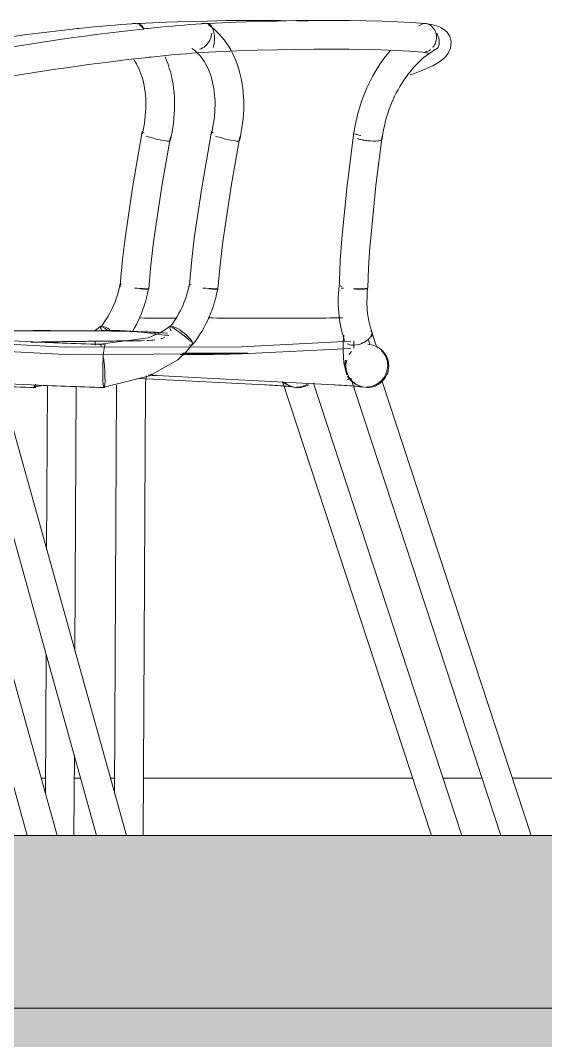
# Model space of a CAD drawing. Header units: inches. Extents: x 21386 to 98813, y -290 to 853.
# Drawn here: x 35698.68 to 35716.96, y -7.13 to 28.35 of the extents above; entities that cross this region are included whole.
import ezdxf

# ---------------------------------------------------------------- set-up
doc = ezdxf.new("R2010")
doc.units = ezdxf.units.IN
doc.header["$MEASUREMENT"] = 0
doc.linetypes.add('Grid Line 1_2_', pattern=[0.875, 0.5, -0.125, 0.125, -0.125])
for name, color, linetype, lineweight in [('A-FLOR', 192, 'Continuous', 13), ('A-FLOR-LEVL', 51, 'Continuous', 9), ('A-FLOR-PATT', 8, 'Continuous', 25), ('A-GLAZ-CWMG', 51, 'Continuous', 13), ('C-TOPO', 7, 'Continuous', 13), ('I-FURN', 30, 'Continuous', 13)]:
    doc.layers.add(name, color=color, linetype=linetype, lineweight=lineweight)

# ---------------------------------------------------------------- blocks, each defined once
blk = doc.blocks.new('Struct_Xcel_Sports Complex_rvt-4-Building Section - East_West looking South')
at = {"layer": 'A-FLOR-PATT', "lineweight": 9}
h = blk.add_hatch(dxfattribs=at)
h.set_pattern_fill('FP_59', color=256, style=0, pattern_type=2)
h.set_pattern_definition([(50, (-87914.36, 98.42), (55.0854, -4.819842), [5.76, -63.36]), (355, (-87914.36, 98.42), (-10.65569, 57.76853), [4.608, -50.688]), (100.451, (-87909.77, 98.02), (44.429468, 52.94866), [4.895, -53.848]), (46.184, (-87914.36, 113.78), (81.96444, -12.71212), [8.64, -95.04]), (96.636, (-87907.53, 112.72), (71.7815, 74.81238), [7.343, -80.772]), (351.184, (-87914.36, 113.78), (71.78195, 74.81243), [6.912, -76.032]), (21, (-87906.68, 109.94), (45.84207, -30.92146), [5.76, -63.36]), (326, (-87906.68, 109.94), (18.687064, 55.691476), [4.608, -50.688]), (71.451, (-87902.86, 107.363), (64.52891, 24.77011), [4.895, -53.848]), (37.5, (-87914.362, 98.42), (0.9338946, 25.566816), [2.534, -47.539, 2.534, -48.922, -50.88]), (37.5, (-87914.362, 98.42), (0.9338946, 25.566816), [-101.53, 2.534, -48.346]), (7.5, (-87914.362, 98.42), (20.20404, 30.291303), [2.534, -26.803, 2.534, -46.387, -19.392]), (7.5, (-87914.362, 98.42), (20.20404, 30.291303), [-78.259, 2.534, -16.858]), (327.5, (-87931.488, 98.42), (40.9977845, -1.7324026), [2.534, -16.666, 2.534, -57.37, -79.488]), (327.5, (-87931.488, 98.42), (40.9977845, -1.7324026), [-79.104, 2.534, -76.954]), (317.5, (-87939.168, 98.42), (44.788883, 7.687839), [2.534, -22.426, 2.534, -37.248, -56.448]), (317.5, (-87939.168, 98.42), (44.788883, 7.687839), [-64.742, 2.534, -53.914])])
h.paths.add_polyline_path([(-26273.39, -6), (-22066.14, -6), (-22066.14, 0), (-26273.39, 0), (-26273.39, -1.696)], flags=0)
at = {"layer": 'A-FLOR', "color": 7}
for p, q in [((-22066.14, 0), (-26273.39, 0)), ((-26273.39, -6), (-22066.14, -6))]:
    blk.add_line(p, q, dxfattribs=at)
blk = doc.blocks.new('HermanMiller_Collection_Air-Chair_SideChair_Arms - Arms-457867-Building Section - East_West looking South')
at = {"layer": 'I-FURN', "color": 8, "lineweight": 9}
for p, q in [((-26167.625, 28.231), (-26167.746, 28.162)), ((-26166.627, 27.627), (-26166.625, 27.605)), ((-26177.927, 0), (-26183.702, 20.719)), ((-26184.666, 20.451), (-26178.965, 0)), ((-26178.784, 17.552), (-26182.832, 17.551)), ((-26176.497, 17.48), (-26176.799, 17.496)), ((-26176.414, 17.711), (-26176.415, 17.721)), ((-26169.396, 17.342), (-26169.369, 17.42)), ((-26181.173, 17.173), (-26182.748, 17.247)), ((-26179.018, 17.053), (-26179.018, 17.195)), ((-26178.837, 17.091), (-26178.855, 17.066)), ((-26175.7, 17.207), (-26175.647, 17.159)), ((-26170.007, 16.957), (-26170.007, 17.208)), ((-26169.458, 17.109), (-26169.507, 17.26)), ((-26170.321, 16.387), (-26170.296, 16.537)), ((-26176.883, 15.998), (-26170.694, 15.675)), ((-26182.325, 15.726), (-26181.244, 15.675)), ((-26178.265, 15.65), (-26178.336, 1.459)), ((-26178.265, 15.671), (-26178.265, 15.65)), ((-26177.343, 0), (-26177.265, 15.645)), ((-26170.247, 15.858), (-26170.087, 15.885)), ((-26170.116, 15.909), (-26164.896, 0)), ((-26163.844, 0), (-26169.026, 15.793)), ((-26178.964, 0), (-26178.959, 0))]:
    blk.add_line(p, q, dxfattribs=at)
at = {"layer": 'I-FURN', "color": 8, "lineweight": 9, "flags": 128}
for points in [[(-26182.363, 27.348), (-26182.012, 27.409), (-26181.654, 27.468), (-26181.288, 27.527), (-26180.917, 27.585), (-26180.539, 27.642), (-26180.156, 27.698), (-26179.769, 27.753), (-26179.377, 27.806), (-26178.982, 27.858), (-26178.585, 27.909), (-26178.185, 27.958), (-26177.783, 28.005), (-26177.381, 28.051), (-26177.242, 28.066)], [(-26175.118, 28.251), (-26175.313, 28.238), (-26175.512, 28.224), (-26175.713, 28.209), (-26175.916, 28.193), (-26176.121, 28.176), (-26176.328, 28.158), (-26176.536, 28.139), (-26176.746, 28.118), (-26176.956, 28.097), (-26177.166, 28.075), (-26177.242, 28.066)], [(-26167.539, 28.25), (-26168.008, 28.28), (-26168.505, 28.306), (-26169.029, 28.326), (-26169.58, 28.34), (-26170.157, 28.35), (-26170.759, 28.353), (-26171.384, 28.352), (-26172.033, 28.345), (-26172.704, 28.332), (-26173.396, 28.314), (-26174.109, 28.291), (-26174.84, 28.263), (-26175.116, 28.251)], [(-26175.08, 28.206), (-26174.975, 28.13), (-26174.875, 28.048), (-26174.778, 27.961), (-26174.686, 27.868), (-26174.599, 27.77), (-26174.516, 27.667), (-26174.438, 27.559), (-26174.365, 27.447), (-26174.296, 27.331), (-26174.232, 27.211), (-26174.173, 27.088), (-26174.119, 26.961), (-26174.069, 26.83), (-26174.025, 26.697), (-26173.985, 26.561), (-26173.95, 26.422), (-26173.92, 26.281), (-26173.895, 26.138), (-26173.875, 25.993), (-26173.859, 25.845), (-26173.848, 25.697), (-26173.842, 25.547), (-26173.841, 25.395), (-26173.844, 25.243), (-26173.852, 25.09), (-26173.864, 24.936), (-26173.881, 24.782), (-26173.903, 24.628), (-26173.929, 24.474), (-26173.96, 24.32), (-26173.994, 24.167)], [(-26166.627, 27.627), (-26166.682, 27.817), (-26166.777, 27.954), (-26166.875, 28.041), (-26166.967, 28.098), (-26167.052, 28.137), (-26167.135, 28.167), (-26167.219, 28.191), (-26167.304, 28.211), (-26167.394, 28.228), (-26167.488, 28.243), (-26167.515, 28.247)], [(-26175.644, 27.38), (-26175.585, 27.337), (-26175.527, 27.29), (-26175.47, 27.239), (-26175.415, 27.183), (-26175.362, 27.123), (-26175.311, 27.059), (-26175.261, 26.991), (-26175.213, 26.918), (-26175.168, 26.842), (-26175.125, 26.761), (-26175.084, 26.676), (-26175.047, 26.587), (-26175.012, 26.495), (-26174.979, 26.399), (-26174.95, 26.299), (-26174.925, 26.196), (-26174.902, 26.091), (-26174.883, 25.982), (-26174.867, 25.87), (-26174.855, 25.756), (-26174.847, 25.64), (-26174.842, 25.521), (-26174.841, 25.401), (-26174.843, 25.279), (-26174.849, 25.156), (-26174.86, 25.032), (-26174.873, 24.907), (-26174.891, 24.781), (-26174.912, 24.655), (-26174.938, 24.529), (-26174.966, 24.402)], [(-26167.619, 27.253), (-26168.073, 27.283), (-26168.557, 27.307), (-26169.069, 27.327), (-26169.61, 27.341), (-26170.176, 27.35), (-26170.769, 27.353), (-26171.387, 27.352), (-26172.028, 27.344), (-26172.692, 27.332), (-26173.378, 27.314), (-26174.084, 27.291), (-26174.809, 27.263), (-26175.065, 27.252)], [(-26167.144, 27.355), (-26167.23, 27.306), (-26167.315, 27.252), (-26167.401, 27.193), (-26167.486, 27.13), (-26167.571, 27.062), (-26167.654, 26.99), (-26167.737, 26.913), (-26167.819, 26.833), (-26167.899, 26.748), (-26167.978, 26.66), (-26168.055, 26.567), (-26168.13, 26.472), (-26168.203, 26.372), (-26168.274, 26.27), (-26168.343, 26.164), (-26168.409, 26.056), (-26168.472, 25.944), (-26168.533, 25.831), (-26168.59, 25.715), (-26168.645, 25.597), (-26168.697, 25.477), (-26168.745, 25.355), (-26168.79, 25.233), (-26168.832, 25.109), (-26168.87, 24.984), (-26168.905, 24.858), (-26168.936, 24.732), (-26168.963, 24.605), (-26168.987, 24.479), (-26169.007, 24.353), (-26169.023, 24.228)], [(-26166.625, 27.605), (-26166.647, 27.389), (-26166.722, 27.218), (-26166.817, 27.092), (-26166.919, 26.996), (-26167.027, 26.915), (-26167.142, 26.843), (-26167.266, 26.776), (-26167.401, 26.712), (-26167.548, 26.648), (-26167.707, 26.586), (-26167.879, 26.523), (-26168.064, 26.461)], [(-26182.19, 26.363), (-26181.845, 26.423), (-26181.492, 26.482), (-26181.132, 26.54), (-26180.765, 26.597), (-26180.392, 26.653), (-26180.014, 26.708), (-26179.632, 26.762), (-26179.245, 26.815), (-26178.854, 26.867), (-26178.461, 26.917), (-26178.065, 26.965), (-26177.668, 27.012), (-26177.27, 27.057), (-26177.133, 27.072)], [(-26175.064, 27.252), (-26175.254, 27.24), (-26175.447, 27.226), (-26175.643, 27.212), (-26175.842, 27.196), (-26176.043, 27.179), (-26176.245, 27.162), (-26176.449, 27.143), (-26176.654, 27.123), (-26176.86, 27.102), (-26177.066, 27.08), (-26177.133, 27.072)], [(-26168.735, 27.313), (-26168.832, 27.196), (-26168.926, 27.076), (-26169.017, 26.953), (-26169.105, 26.826), (-26169.189, 26.696), (-26169.27, 26.563), (-26169.348, 26.427), (-26169.422, 26.289), (-26169.492, 26.148), (-26169.558, 26.005), (-26169.621, 25.86), (-26169.679, 25.713), (-26169.734, 25.564), (-26169.784, 25.414), (-26169.83, 25.263), (-26169.872, 25.111), (-26169.91, 24.958), (-26169.943, 24.804), (-26169.972, 24.65), (-26169.997, 24.496), (-26170.017, 24.342)], [(-26167.427, 27.21), (-26167.436, 27.213), (-26167.462, 27.221), (-26167.501, 27.231), (-26167.553, 27.241), (-26167.616, 27.251), (-26167.644, 27.256)], [(-26174.963, 24.486), (-26175.305, 22.535), (-26175.564, 20.78)], [(-26174.573, 20.647), (-26174.285, 22.582), (-26173.981, 24.299)], [(-26170.012, 24.462), (-26170.258, 22.511), (-26170.431, 20.756)], [(-26169.434, 20.671), (-26169.241, 22.606), (-26169.022, 24.323)], [(-26175.564, 20.78), (-26175.654, 20.034), (-26175.723, 19.284), (-26175.737, 19.086)], [(-26174.74, 19.017), (-26174.679, 19.739), (-26174.598, 20.458), (-26174.573, 20.647)], [(-26170.431, 20.756), (-26170.483, 20.009), (-26170.515, 19.26), (-26170.52, 19.062)], [(-26169.52, 19.041), (-26169.495, 19.763), (-26169.45, 20.482), (-26169.434, 20.671)], [(-26175.732, 19.197), (-26175.754, 19.09), (-26175.779, 18.983), (-26175.807, 18.877), (-26175.839, 18.771), (-26175.874, 18.667), (-26175.912, 18.563), (-26175.954, 18.461), (-26175.998, 18.361), (-26176.046, 18.262), (-26176.096, 18.166), (-26176.149, 18.071), (-26176.205, 17.979), (-26176.263, 17.889), (-26176.324, 17.802), (-26176.387, 17.718), (-26176.405, 17.694)], [(-26175.62, 17.075), (-26175.536, 17.185), (-26175.456, 17.298), (-26175.379, 17.414), (-26175.305, 17.533), (-26175.236, 17.655), (-26175.17, 17.779), (-26175.107, 17.905), (-26175.049, 18.033), (-26174.995, 18.164), (-26174.945, 18.296), (-26174.898, 18.429), (-26174.857, 18.565), (-26174.819, 18.701), (-26174.785, 18.838), (-26174.756, 18.976), (-26174.749, 19.015)], [(-26170.337, 17.218), (-26170.375, 17.332), (-26170.409, 17.448), (-26170.44, 17.567), (-26170.467, 17.688), (-26170.49, 17.812), (-26170.51, 17.937), (-26170.526, 18.064), (-26170.538, 18.192), (-26170.547, 18.322), (-26170.552, 18.453), (-26170.554, 18.585), (-26170.552, 18.719), (-26170.547, 18.853), (-26170.538, 18.987), (-26170.526, 19.122), (-26170.522, 19.161)], [(-26169.394, 17.551), (-26169.421, 17.631), (-26169.445, 17.714), (-26169.467, 17.8), (-26169.487, 17.889), (-26169.505, 17.981), (-26169.519, 18.076), (-26169.532, 18.174), (-26169.541, 18.274), (-26169.548, 18.376), (-26169.553, 18.48), (-26169.554, 18.585), (-26169.552, 18.692), (-26169.548, 18.801), (-26169.541, 18.91), (-26169.531, 19.02), (-26169.528, 19.052)], [(-26178.837, 17.091), (-26177.168, 17.316), (-26176.75, 17.486), (-26176.526, 17.627), (-26176.417, 17.72)], [(-26176.786, 17.495), (-26176.811, 17.497), (-26176.838, 17.498), (-26176.865, 17.5), (-26176.894, 17.502), (-26176.924, 17.504), (-26176.956, 17.505), (-26176.988, 17.507), (-26177.022, 17.509), (-26177.057, 17.511), (-26177.094, 17.512), (-26177.132, 17.514), (-26177.17, 17.516), (-26177.21, 17.518), (-26177.251, 17.519), (-26177.293, 17.521), (-26177.336, 17.523), (-26177.379, 17.524), (-26177.423, 17.526), (-26177.469, 17.527), (-26177.514, 17.529), (-26177.561, 17.53), (-26177.607, 17.532), (-26177.655, 17.533), (-26177.702, 17.535), (-26177.75, 17.536), (-26177.798, 17.537), (-26177.847, 17.539), (-26177.895, 17.54), (-26177.944, 17.541), (-26177.992, 17.542), (-26178.04, 17.543), (-26178.088, 17.544), (-26178.136, 17.545), (-26178.183, 17.546), (-26178.23, 17.547), (-26178.277, 17.548), (-26178.323, 17.548), (-26178.368, 17.549), (-26178.412, 17.55), (-26178.456, 17.55), (-26178.499, 17.551), (-26178.541, 17.551), (-26178.582, 17.552), (-26178.622, 17.552), (-26178.661, 17.552), (-26178.699, 17.552), (-26178.736, 17.552), (-26178.771, 17.552), (-26178.784, 17.552)], [(-26176.415, 17.721), (-26176.387, 17.711), (-26176.335, 17.681), (-26176.261, 17.633), (-26176.171, 17.57), (-26176.07, 17.498), (-26175.965, 17.42)], [(-26175.965, 17.42), (-26175.864, 17.342), (-26175.774, 17.27), (-26175.718, 17.223)], [(-26170.254, 16.024), (-26170.363, 16.433), (-26170.384, 16.858), (-26170.376, 17.166), (-26170.364, 17.406)], [(-26169.369, 17.42), (-26169.375, 17.498), (-26169.414, 17.57)], [(-26169.184, 16.955), (-26169.194, 16.971), (-26169.233, 17.046), (-26169.271, 17.139), (-26169.331, 17.328), (-26169.371, 17.486)], [(-26186.181, 17.056), (-26180.053, 16.732), (-26173.905, 16.755), (-26170.112, 16.943)], [(-26186.177, 17.307), (-26180.063, 16.983), (-26173.929, 17.005), (-26170.113, 17.193)], [(-26181.173, 17.173), (-26181.041, 17.167), (-26180.904, 17.161), (-26180.762, 17.155), (-26180.617, 17.149), (-26180.468, 17.143), (-26180.315, 17.137), (-26180.158, 17.132), (-26179.999, 17.126), (-26179.836, 17.12), (-26179.671, 17.115), (-26179.504, 17.109), (-26179.334, 17.104), (-26179.163, 17.098), (-26178.99, 17.093), (-26178.817, 17.088), (-26178.657, 17.084)], [(-26178.789, 16.991), (-26178.814, 17.066), (-26178.837, 17.091)], [(-26178.705, 15.597), (-26177.117, 15.991), (-26176.134, 16.544), (-26175.832, 16.833), (-26175.617, 17.12)], [(-26169.339, 17.056), (-26169.412, 17.074), (-26169.469, 17.084), (-26169.522, 17.092)], [(-26169.045, 16.872), (-26168.928, 16.717), (-26168.855, 16.537), (-26168.831, 16.344)], [(-26178.693, 16.344), (-26178.713, 16.537), (-26178.722, 16.616)], [(-26178.706, 15.597), (-26178.688, 15.622), (-26178.676, 15.697), (-26178.67, 15.816), (-26178.671, 15.97), (-26178.679, 16.151), (-26178.693, 16.344)], [(-26168.831, 16.344), (-26168.858, 16.151), (-26168.934, 15.97), (-26169.054, 15.816), (-26169.21, 15.697), (-26169.391, 15.622), (-26169.584, 15.597)], [(-26177.221, 15.986), (-26177.23, 15.952), (-26177.237, 15.918), (-26177.244, 15.882), (-26177.25, 15.846), (-26177.255, 15.809), (-26177.259, 15.772), (-26177.262, 15.734), (-26177.264, 15.696), (-26177.265, 15.658), (-26177.265, 15.645)], [(-26176.896, 15.999), (-26176.913, 16), (-26176.933, 16.001), (-26176.954, 16.003), (-26176.978, 16.004), (-26177.003, 16.006), (-26177.03, 16.007), (-26177.059, 16.009), (-26177.089, 16.01), (-26177.121, 16.012), (-26177.154, 16.014)], [(-26169.777, 15.622), (-26169.956, 15.697), (-26170.109, 15.816), (-26170.226, 15.97)], [(-26181.244, 15.675), (-26181.109, 15.669), (-26180.969, 15.663), (-26180.826, 15.657), (-26180.678, 15.65), (-26180.526, 15.644), (-26180.371, 15.638), (-26180.213, 15.633), (-26180.052, 15.627), (-26179.888, 15.621), (-26179.721, 15.615), (-26179.552, 15.61), (-26179.381, 15.604), (-26179.208, 15.599), (-26179.034, 15.594), (-26178.858, 15.589), (-26178.698, 15.585)], [(-26169.709, 15.604), (-26169.718, 15.605), (-26169.741, 15.608), (-26169.775, 15.612), (-26169.819, 15.617), (-26169.871, 15.622), (-26169.931, 15.627), (-26169.999, 15.632), (-26170.073, 15.638), (-26170.155, 15.644), (-26170.243, 15.649), (-26170.337, 15.655), (-26170.437, 15.661), (-26170.544, 15.667), (-26170.656, 15.673), (-26170.694, 15.675)]]:
    blk.add_lwpolyline(points, dxfattribs=at)
at = {"layer": 'I-FURN', "color": 8, "lineweight": 9}
for centre, major_axis, ratio, start_param, end_param in [((-26175.362, 27.793), (0.282, 0.413), 0.716528, 0.185746, 0.709345), ((-26167.385, 27.793), (-0.241, 0.438), 0.575844, 5.706994, 6.230592), ((-26175.362, 27.793), (0.282, 0.413), 0.716528, 4.898135, 5.421734), ((-26167.385, 27.793), (-0.241, 0.438), 0.575844, 4.136197, 4.659796), ((-26175.362, 27.793), (0.282, 0.413), 0.716528, 3.850938, 4.898135), ((-26167.385, 27.793), (-0.241, 0.438), 0.575844, 2.8272, 4.136197), ((-26174.472, 24.392), (-0.491, 0.093), 0.137076, 0.008955, 0.532553), ((-26174.472, 24.392), (-0.491, 0.093), 0.137076, 6.030341, 6.283185), ((-26174.48, 24.285), (-0.486, 0.118), 0.11091, 0.809563, 2.380359), ((-26174.48, 24.285), (-0.486, 0.118), 0.11091, 2.380359, 2.903958), ((-26174.48, 24.285), (-0.486, 0.118), 0.11091, 3.141593, 3.165757), ((-26169.517, 24.392), (-0.495, 0.07), 0.185134, 0.540717, 0.802516), ((-26169.52, 24.285), (-0.497, 0.057), 0.234229, 0.788125, 1.043613), ((-26169.517, 24.392), (-0.495, 0.07), 0.185134, 0.816106, 1.064316), ((-26169.52, 24.285), (-0.497, 0.057), 0.234229, 1.049924, 1.307964), ((-26169.52, 24.285), (-0.497, 0.057), 0.234229, 1.311723, 1.570172), ((-26169.52, 24.285), (-0.497, 0.057), 0.234229, 1.573523, 2.358921), ((-26169.52, 24.285), (-0.497, 0.057), 0.234229, 2.358921, 2.88252), ((-26169.52, 24.285), (-0.497, 0.057), 0.234229, 3.141593, 3.144319), ((-26175.24, 19.106), (-0.492, 0.091), 0.107353, 6.170071, 6.69367), ((-26175.238, 19.052), (-0.499, 0.035), 0.020295, 1.518195, 2.355791), ((-26175.24, 19.106), (-0.492, 0.091), 0.107353, 1.981281, 2.24308), ((-26175.24, 19.106), (-0.492, 0.091), 0.107353, 2.24308, 3.290278), ((-26175.238, 19.052), (-0.499, 0.035), 0.020295, 2.355791, 3.141189), ((-26175.238, 19.052), (-0.499, 0.035), 0.020295, 3.141593, 3.402989), ((-26170.025, 19.106), (-0.497, 0.055), 0.180952, 0.394781, 0.656581), ((-26170.02, 19.052), (-0.5, 0.01), 0.069551, 0.525417, 0.787217), ((-26170.02, 19.052), (-0.5, 0.01), 0.069551, 1.572615, 2.358013), ((-26170.025, 19.106), (-0.497, 0.055), 0.180952, 1.703778, 2.489176), ((-26170.02, 19.052), (-0.5, 0.01), 0.069551, 2.358013, 3.141593), ((-26170.025, 19.106), (-0.497, 0.055), 0.180952, 2.489176, 2.750976), ((-26170.02, 19.052), (-0.5, 0.01), 0.069551, 3.143411, 3.405211), ((-26170.025, 19.106), (-0.497, 0.055), 0.180952, 3.012775, 3.274575), ((-26172.039, 101.858), (0, 84.692), 0.707107, 3.05175, 3.065619), ((-26176.013, 17.385), (-0.393, 0.31), 0.26753, 5.651962, 6.960959), ((-26176.013, 17.385), (-0.393, 0.31), 0.26753, 4.081166, 5.651962), ((-26169.866, 17.385), (0.471, 0.167), 0.596783, 5.443965, 5.967563), ((-26169.866, 17.385), (0.471, 0.167), 0.596783, 6.229363, 6.283185), ((-26178.677, 16.334), (0.02, 0.75), 0.096081, 0.286594, 1.595591), ((-26176.013, 17.385), (-0.393, 0.31), 0.26753, 2.51037, 4.081166), ((-26169.866, 17.385), (0.471, 0.167), 0.596783, 3.611369, 3.873168), ((-26169.866, 17.385), (0.471, 0.167), 0.596783, 3.873168, 4.920366), ((-26169.866, 17.385), (0.471, 0.167), 0.596783, 4.962112, 5.443965), ((-26169.541, 16.334), (0.202, 0.722), 0.995009, 4.962286, 6.283185), ((-26169.541, 16.334), (0.202, 0.722), 0.995009, 1.097267, 1.297094), ((-26169.541, 16.334), (0.202, 0.722), 0.995009, 1.820693, 3.391489), ((-26169.541, 16.334), (0.202, 0.722), 0.995009, 1.568307, 1.820693), ((-26178.677, 16.334), (0.02, 0.75), 0.096081, 1.595591, 3.166388), ((-26169.541, 16.334), (0.202, 0.722), 0.995009, 3.391489, 4.962286), ((-26178.677, 16.334), (0.02, 0.75), 0.096081, 3.166388, 3.428187)]:
    blk.add_ellipse(centre, major_axis=major_axis, ratio=ratio, start_param=start_param, end_param=end_param, dxfattribs=at)
for points, knots in [([(-26175.146, 28.245), (-26175.12, 28.254), (-26175.068, 28.251), (-26174.982, 28.185), (-26174.905, 28.042), (-26174.873, 27.899), (-26174.865, 27.825)], [-1, -1, -1, -1, -0.785714, -0.571429, -0.285714, 0, 0, 0, 0]), ([(-26167.437, 28.228), (-26167.406, 28.217), (-26167.315, 28.172), (-26167.193, 28.042), (-26167.147, 27.899), (-26167.138, 27.825)], [-0.7142857, -0.7142857, -0.7142857, -0.7142857, -0.5714286, -0.2857143, 0, 0, 0, 0]), ([(-26174.865, 27.825), (-26174.858, 27.77), (-26174.855, 27.656), (-26174.874, 27.514), (-26174.897, 27.438), (-26174.907, 27.411)], [-1, -1, -1, -1, -0.7857143, -0.5714286, -0.4285714, -0.4285714, -0.4285714, -0.4285714]), ([(-26167.138, 27.825), (-26167.132, 27.77), (-26167.137, 27.656), (-26167.187, 27.514), (-26167.238, 27.438), (-26167.262, 27.411)], [-1, -1, -1, -1, -0.7857143, -0.5714286, -0.4285714, -0.4285714, -0.4285714, -0.4285714]), ([(-26167.339, 27.338), (-26167.367, 27.317), (-26167.426, 27.282), (-26167.491, 27.263), (-26167.524, 27.257)], [-0.2857143, -0.2857143, -0.2857143, -0.2857143, -0.1428571, -0.0010681, -0.0010681, -0.0010681, -0.0010681]), ([(-26175.075, 18.003), (-26174.293, 18), (-26172.713, 17.997), (-26171.178, 18.001), (-26170.4, 18.004)], [-0.9089628, -0.9089628, -0.9089628, -0.9089628, -0.5, -0.0731199, -0.0731199, -0.0731199, -0.0731199]), ([(-26177.453, 17.513), (-26177.576, 17.528), (-26177.89, 17.554), (-26178.378, 17.571), (-26178.782, 17.566), (-26178.967, 17.555), (-26179.043, 17.548)], [-0.9693933, -0.9693933, -0.9693933, -0.9693933, -0.7, -0.4, -0.2, 0, 0, 0, 0]), ([(-26181.255, 17.162), (-26181.138, 17.164), (-26180.832, 17.169), (-26180.307, 17.177), (-26179.678, 17.186), (-26179.24, 17.192), (-26179.018, 17.195)], [-0.9122223, -0.9122223, -0.9122223, -0.9122223, -0.75, -0.5, -0.25, 0, 0, 0, 0]), ([(-26179.018, 17.195), (-26178.734, 17.198), (-26178.161, 17.205), (-26177.584, 17.212), (-26177.298, 17.215)], [-1, -1, -1, -1, -0.5, -0.0039032, -0.0039032, -0.0039032, -0.0039032]), ([(-26174.767, 16.739), (-26175.084, 16.735), (-26175.512, 16.732), (-26175.94, 16.733), (-26176.051, 16.733)], [-1, -1, -1, -1, -0.5, -0.3259652, -0.3259652, -0.3259652, -0.3259652]), ([(-26177.089, 16.05), (-26177.067, 16.04), (-26176.993, 16.01), (-26176.915, 15.998), (-26176.859, 15.997)], [0.7641359, 0.7641359, 0.7641359, 0.7641359, 0.8333333, 1, 1, 1, 1])]:
    blk.add_open_spline(points, degree=3, knots=knots, dxfattribs=at)
for points in [[(-26167.634, 28.245), (-26167.594, 28.252), (-26167.554, 28.252), (-26167.515, 28.247)], [(-26176.822, 17.496), (-26176.872, 17.497), (-26176.921, 17.49), (-26176.969, 17.477)], [(-26176.454, 17.396), (-26176.498, 17.401), (-26176.542, 17.405), (-26176.586, 17.41)], [(-26177.21, 17.218), (-26177.119, 17.222), (-26177.027, 17.228), (-26176.937, 17.241)], [(-26176.723, 17.286), (-26176.676, 17.297), (-26176.631, 17.311), (-26176.585, 17.326)], [(-26175.975, 16.784), (-26175.906, 16.785), (-26175.842, 16.784), (-26175.788, 16.784)], [(-26175.788, 16.784), (-26175.47, 16.779), (-26174.835, 16.774), (-26174.2, 16.779), (-26173.883, 16.783)], [(-26173.883, 16.783), (-26173.831, 16.784), (-26173.747, 16.784), (-26173.689, 16.782), (-26173.709, 16.777), (-26173.802, 16.771), (-26173.959, 16.763), (-26174.16, 16.755), (-26174.38, 16.748), (-26174.594, 16.742), (-26174.715, 16.74), (-26174.767, 16.739)]]:
    blk.add_open_spline(points, degree=3, dxfattribs=at)
blk = doc.blocks.new('HermanMiller_Collection_Air-Chair_SideChair_Arms - Arms-V162-Building Section - East_West looking South')
at = {"layer": 'I-FURN', "color": 8, "lineweight": 9}
for p, q in [((-26181.193, 17.552), (-26182.833, 17.552)), ((-26178.823, 17.711), (-26178.823, 17.721)), ((-26185.807, 15.905), (-26181.374, 0)), ((-26180.336, 0), (-26184.756, 15.856)), ((-26181.114, 15.597), (-26180.818, 15.67)), ((-26180.674, 15.65), (-26180.702, 9.953)), ((-26179.72, 6.416), (-26179.674, 15.626)), ((-26177.458, 15.902), (-26173.103, 15.675)), ((-26172.488, 15.794), (-26167.305, 0)), ((-26166.253, 0), (-26171.416, 15.734)), ((-26180.72, 6.314), (-26180.744, 1.459)), ((-26179.752, 0), (-26179.738, 2.804)), ((-26181.373, 0), (-26181.367, 0))]:
    blk.add_line(p, q, dxfattribs=at)
at = {"layer": 'I-FURN', "color": 8, "lineweight": 9, "flags": 128}
for points in [[(-26184.772, 27.348), (-26184.421, 27.409), (-26184.063, 27.468), (-26183.697, 27.527), (-26183.326, 27.585), (-26182.948, 27.642), (-26182.565, 27.698), (-26182.178, 27.753), (-26181.786, 27.806), (-26181.391, 27.858), (-26180.994, 27.909), (-26180.594, 27.958), (-26180.192, 28.005), (-26179.79, 28.051), (-26179.651, 28.066)], [(-26177.527, 28.251), (-26177.722, 28.238), (-26177.921, 28.224), (-26178.121, 28.209), (-26178.325, 28.193), (-26178.53, 28.176), (-26178.737, 28.158), (-26178.945, 28.139), (-26179.155, 28.118), (-26179.365, 28.097), (-26179.575, 28.075), (-26179.651, 28.066)], [(-26171.613, 28.33), (-26171.989, 28.34), (-26172.566, 28.35), (-26173.167, 28.353), (-26173.793, 28.352), (-26174.442, 28.345), (-26175.113, 28.332), (-26175.805, 28.314), (-26176.518, 28.291), (-26177.249, 28.263), (-26177.525, 28.251)], [(-26177.489, 28.206), (-26177.384, 28.13), (-26177.292, 28.055)], [(-26177.67, 26.991), (-26177.622, 26.918), (-26177.577, 26.842), (-26177.534, 26.761), (-26177.493, 26.676), (-26177.455, 26.587), (-26177.42, 26.495), (-26177.388, 26.399), (-26177.359, 26.299), (-26177.333, 26.196), (-26177.311, 26.091), (-26177.292, 25.982), (-26177.276, 25.87), (-26177.264, 25.756), (-26177.255, 25.64), (-26177.251, 25.521), (-26177.249, 25.401), (-26177.252, 25.279), (-26177.258, 25.156), (-26177.268, 25.032), (-26177.282, 24.907), (-26177.3, 24.781), (-26177.321, 24.655), (-26177.346, 24.529), (-26177.375, 24.402)], [(-26176.582, 27.088), (-26176.528, 26.961), (-26176.478, 26.83), (-26176.434, 26.697), (-26176.394, 26.561), (-26176.359, 26.422), (-26176.329, 26.281), (-26176.304, 26.138), (-26176.284, 25.993), (-26176.268, 25.845), (-26176.257, 25.697), (-26176.251, 25.547), (-26176.249, 25.395), (-26176.253, 25.243), (-26176.261, 25.09), (-26176.273, 24.936), (-26176.29, 24.782), (-26176.312, 24.628), (-26176.338, 24.474), (-26176.368, 24.32), (-26176.403, 24.167)], [(-26177.372, 24.486), (-26177.714, 22.535), (-26177.973, 20.78)], [(-26176.982, 20.647), (-26176.693, 22.582), (-26176.39, 24.299)], [(-26177.973, 20.78), (-26178.063, 20.034), (-26178.131, 19.284), (-26178.146, 19.086)], [(-26177.148, 19.017), (-26177.088, 19.739), (-26177.007, 20.458), (-26176.982, 20.647)], [(-26178.141, 19.197), (-26178.163, 19.09), (-26178.188, 18.983), (-26178.216, 18.877), (-26178.248, 18.771), (-26178.283, 18.667), (-26178.321, 18.563), (-26178.363, 18.461), (-26178.407, 18.361), (-26178.455, 18.262), (-26178.505, 18.166), (-26178.558, 18.071), (-26178.614, 17.979), (-26178.672, 17.889), (-26178.733, 17.802), (-26178.796, 17.718), (-26178.814, 17.694)], [(-26177.714, 17.533), (-26177.645, 17.655), (-26177.579, 17.779), (-26177.516, 17.905), (-26177.458, 18.033), (-26177.404, 18.164), (-26177.353, 18.296), (-26177.307, 18.429), (-26177.265, 18.565), (-26177.228, 18.701), (-26177.194, 18.838), (-26177.165, 18.976), (-26177.158, 19.015)], [(-26181.145, 17.552), (-26181.18, 17.552), (-26181.193, 17.552)], [(-26179.062, 17.547), (-26178.935, 17.627), (-26178.826, 17.72)], [(-26178.823, 17.721), (-26178.796, 17.711), (-26178.744, 17.681), (-26178.67, 17.633), (-26178.58, 17.57), (-26178.556, 17.553)], [(-26182.295, 15.621), (-26182.13, 15.615), (-26181.961, 15.61), (-26181.79, 15.604), (-26181.617, 15.599), (-26181.443, 15.594), (-26181.267, 15.589), (-26181.107, 15.585)], [(-26181.115, 15.597), (-26181.097, 15.622), (-26181.085, 15.697)], [(-26172.118, 15.604), (-26172.126, 15.605), (-26172.15, 15.608), (-26172.184, 15.612), (-26172.228, 15.617), (-26172.28, 15.622), (-26172.34, 15.627), (-26172.407, 15.632), (-26172.482, 15.638), (-26172.564, 15.644), (-26172.652, 15.649), (-26172.746, 15.655), (-26172.846, 15.661), (-26172.953, 15.667), (-26173.065, 15.673), (-26173.103, 15.675)], [(-26172.185, 15.622), (-26172.365, 15.697), (-26172.46, 15.763)], [(-26171.619, 15.697), (-26171.799, 15.622), (-26171.975, 15.597)]]:
    blk.add_lwpolyline(points, dxfattribs=at)
at = {"layer": 'I-FURN', "color": 8, "lineweight": 9}
for centre, major_axis, ratio, start_param, end_param in [((-26177.771, 27.793), (0.282, 0.413), 0.716528, 0.185746, 0.709345), ((-26176.881, 24.392), (-0.491, 0.093), 0.137076, 0.008955, 0.532553), ((-26176.881, 24.392), (-0.491, 0.093), 0.137076, 6.030341, 6.283185), ((-26176.889, 24.285), (-0.486, 0.118), 0.11091, 0.809563, 2.380359), ((-26176.889, 24.285), (-0.486, 0.118), 0.11091, 2.380359, 2.903958), ((-26176.889, 24.285), (-0.486, 0.118), 0.11091, 3.141593, 3.165757), ((-26177.649, 19.106), (-0.492, 0.091), 0.107353, 6.170071, 6.69367), ((-26177.647, 19.052), (-0.499, 0.035), 0.020295, 1.570393, 2.355791), ((-26177.649, 19.106), (-0.492, 0.091), 0.107353, 1.981281, 2.24308), ((-26177.649, 19.106), (-0.492, 0.091), 0.107353, 2.24308, 3.290278), ((-26177.647, 19.052), (-0.499, 0.035), 0.020295, 2.355791, 3.141189), ((-26177.647, 19.052), (-0.499, 0.035), 0.020295, 3.141593, 3.402989), ((-26178.422, 17.385), (-0.393, 0.31), 0.26753, 5.651962, 6.960959), ((-26178.422, 17.385), (-0.393, 0.31), 0.26753, 5.128364, 5.651962), ((-26181.086, 16.334), (0.02, 0.75), 0.096081, 2.642789, 3.166388), ((-26181.086, 16.334), (0.02, 0.75), 0.096081, 3.166388, 3.428187), ((-26171.95, 16.334), (0.202, 0.722), 0.995009, 2.712458, 3.391489), ((-26171.95, 16.334), (0.202, 0.722), 0.995009, 3.391489, 3.915088)]:
    blk.add_ellipse(centre, major_axis=major_axis, ratio=ratio, start_param=start_param, end_param=end_param, dxfattribs=at)
for points, knots in [([(-26177.555, 28.245), (-26177.529, 28.254), (-26177.476, 28.251), (-26177.391, 28.185), (-26177.342, 28.094), (-26177.32, 28.032)], [-1, -1, -1, -1, -0.7857143, -0.5714286, -0.2857143, -0.2857143, -0.2857143, -0.2857143]), ([(-26180.344, 17.552), (-26180.506, 17.561), (-26180.803, 17.57), (-26181.176, 17.567), (-26181.345, 17.556), (-26181.416, 17.551)], [-0.6713458, -0.6713458, -0.6713458, -0.6713458, -0.4, -0.2, -0.0292087, -0.0292087, -0.0292087, -0.0292087])]:
    blk.add_open_spline(points, degree=3, knots=knots, dxfattribs=at)
blk.add_open_spline([(-26177.456, 18.003), (-26177.029, 18.001), (-26176.603, 18), (-26176.18, 17.999)], degree=3, dxfattribs=at)
blk = doc.blocks.new('HermanMiller_Collection_Air-Chair_SideChair_Arms - Arms-V164-Building Section - East_West looking South')
at = {"layer": 'I-FURN', "color": 8, "lineweight": 9}
for p, q in [((-26177.321, 24.655), (-26177.346, 24.529)), ((-26178.823, 17.721), (-26178.823, 17.711)), ((-26178.796, 17.711), (-26178.823, 17.721)), ((-26181.097, 15.622), (-26181.115, 15.597)), ((-26181.114, 15.597), (-26180.818, 15.67)), ((-26181.374, 0), (-26181.373, 0))]:
    blk.add_line(p, q, dxfattribs=at)
at = {"layer": 'I-FURN', "color": 8, "lineweight": 9, "flags": 128}
for points in [[(-26184.772, 27.348), (-26184.421, 27.409), (-26184.063, 27.468), (-26183.697, 27.527), (-26183.326, 27.585), (-26182.948, 27.642), (-26182.565, 27.698), (-26182.178, 27.753), (-26181.786, 27.806), (-26181.391, 27.858), (-26180.994, 27.909), (-26180.594, 27.958), (-26180.192, 28.005), (-26179.79, 28.051), (-26179.652, 28.066)], [(-26177.527, 28.251), (-26177.722, 28.238), (-26177.921, 28.224), (-26178.121, 28.209), (-26178.325, 28.193), (-26178.53, 28.176), (-26178.737, 28.158), (-26178.945, 28.139), (-26179.155, 28.118), (-26179.365, 28.097), (-26179.575, 28.075)], [(-26171.613, 28.33), (-26171.989, 28.34), (-26172.566, 28.35), (-26173.167, 28.353), (-26173.793, 28.352), (-26174.442, 28.345), (-26175.113, 28.332), (-26175.805, 28.314), (-26176.518, 28.291), (-26177.249, 28.263), (-26177.525, 28.251)], [(-26177.67, 26.991), (-26177.622, 26.918), (-26177.577, 26.842)], [(-26177.359, 26.299), (-26177.333, 26.196), (-26177.311, 26.091), (-26177.292, 25.982), (-26177.276, 25.87), (-26177.264, 25.756), (-26177.255, 25.64), (-26177.251, 25.521), (-26177.249, 25.401), (-26177.252, 25.279), (-26177.258, 25.156), (-26177.268, 25.032)], [(-26177.372, 24.486), (-26177.714, 22.535), (-26177.973, 20.78)], [(-26177.973, 20.78), (-26178.063, 20.034), (-26178.131, 19.284), (-26178.146, 19.086)], [(-26178.141, 19.197), (-26178.163, 19.09), (-26178.188, 18.983), (-26178.216, 18.877), (-26178.248, 18.771), (-26178.283, 18.667), (-26178.321, 18.563), (-26178.363, 18.461), (-26178.407, 18.361), (-26178.455, 18.262), (-26178.505, 18.166), (-26178.558, 18.071), (-26178.614, 17.979), (-26178.672, 17.889), (-26178.733, 17.802), (-26178.796, 17.718), (-26178.814, 17.694)], [(-26179.062, 17.547), (-26178.935, 17.627), (-26178.826, 17.72)], [(-26182.295, 15.621), (-26182.13, 15.615), (-26181.961, 15.61), (-26181.79, 15.604), (-26181.617, 15.599), (-26181.443, 15.594), (-26181.267, 15.589), (-26181.107, 15.585)], [(-26172.407, 15.632), (-26172.482, 15.638), (-26172.564, 15.644), (-26172.652, 15.649), (-26172.746, 15.655), (-26172.846, 15.661), (-26172.953, 15.667), (-26173.065, 15.673), (-26173.072, 15.674)]]:
    blk.add_lwpolyline(points, dxfattribs=at)
at = {"layer": 'I-FURN', "color": 8, "lineweight": 9}
for centre, major_axis, ratio, start_param, end_param in [((-26177.771, 27.793), (0.282, 0.413), 0.716528, 0.447546, 0.709345), ((-26176.881, 24.392), (-0.491, 0.093), 0.137076, 6.030341, 6.283185), ((-26178.422, 17.385), (-0.393, 0.31), 0.26753, 0.154175, 0.415975), ((-26181.086, 16.334), (0.02, 0.75), 0.096081, 3.166388, 3.428187), ((-26181.086, 16.334), (0.02, 0.75), 0.096081, 2.904588, 3.166388)]:
    blk.add_ellipse(centre, major_axis=major_axis, ratio=ratio, start_param=start_param, end_param=end_param, dxfattribs=at)
blk.add_open_spline([(-26177.527, 28.251), (-26177.526, 28.251), (-26177.526, 28.251), (-26177.525, 28.251)], degree=3, dxfattribs=at)
blk.add_open_spline([(-26181.179, 17.566), (-26181.075, 17.569), (-26180.843, 17.572), (-26180.541, 17.564), (-26180.36, 17.556), (-26180.305, 17.553)], degree=3, knots=[-0.8, -0.8, -0.8, -0.8, -0.6, -0.4, -0.3095061, -0.3095061, -0.3095061, -0.3095061], dxfattribs=at)
blk = doc.blocks.new('Rectangular Mullion - Exterior 2_ x 4_5_-V180-Building Section - East_West looking South')
at = {"layer": 'A-GLAZ-CWMG', "color": 8, "lineweight": 9}
for p, q in [((-26180.896, 2), (-26180.738, 2)), ((-26179.743, 2), (-26179.514, 2)), ((-26178.487, 2), (-26178.317, 2)), ((-26177.334, 2), (-26167.959, 2)), ((-26166.912, 2), (-26165.545, 2)), ((-26164.503, 2), (-26161.828, 2))]:
    blk.add_line(p, q, dxfattribs=at)

msp = doc.modelspace()

# ---------------------------------------------------------------- hatches: boundary and pattern name
at = {"layer": 'C-TOPO', "lineweight": 9}
h = msp.add_hatch(dxfattribs=at)
h.set_pattern_fill('FP_47', color=8, style=0, pattern_type=2)
h.set_pattern_definition([(0, (-87914.36, 98.42), (48, 48), [48, -48]), (0, (-87914.36, 116.42), (48, 48), [48, -48]), (0, (-87914.36, 134.42), (48, 48), [48, -48]), (90, (-87908.36, 140.42), (-48, 48), [48, -48]), (90, (-87890.36, 140.42), (-48, 48), [48, -48]), (90, (-87872.36, 140.42), (-48, 48), [48, -48])])
h.paths.add_polyline_path([(39727.536, -79.818), (39822.155, -79.818), (39822.155, -48), (39809.155, -48), (39809.155, -36), (39814.155, -36), (39814.155, -6), (35606.905, -6), (35606.905, -36), (35611.905, -36), (35611.905, -48), (35593.905, -48), (35593.905, -36), (35596.905, -36), (35596.905, 0), (35516.406, 0), (35516.406, -79.818), (39690.216, -79.818)], flags=0)

# ---------------------------------------------------------------- linework, layer by layer
at = {"layer": 'A-FLOR-LEVL', "linetype": 'Grid Line 1_2_'}
msp.add_line((35322.971, 0), (40201.656, 0), dxfattribs=at)

# ---------------------------------------------------------------- block references
at = {"color": 170, "lineweight": 5}
msp.add_blockref('Struct_Xcel_Sports Complex_rvt-4-Building Section - East_West looking South', (61880.295, 0), dxfattribs=at)
at = {"layer": 'A-GLAZ-CWMG', "color": 8, "lineweight": 9}
msp.add_blockref('Rectangular Mullion - Exterior 2_ x 4_5_-V180-Building Section - East_West looking South', (61880.295, 0), dxfattribs=at)
at = {"layer": 'I-FURN', "color": 8, "lineweight": 9}
for name in ['HermanMiller_Collection_Air-Chair_SideChair_Arms - Arms-V162-Building Section - East_West looking South', 'HermanMiller_Collection_Air-Chair_SideChair_Arms - Arms-V164-Building Section - East_West looking South', 'HermanMiller_Collection_Air-Chair_SideChair_Arms - Arms-457867-Building Section - East_West looking South']:
    msp.add_blockref(name, (61880.295, 0), dxfattribs=at)

doc.saveas('drawing.dxf')
